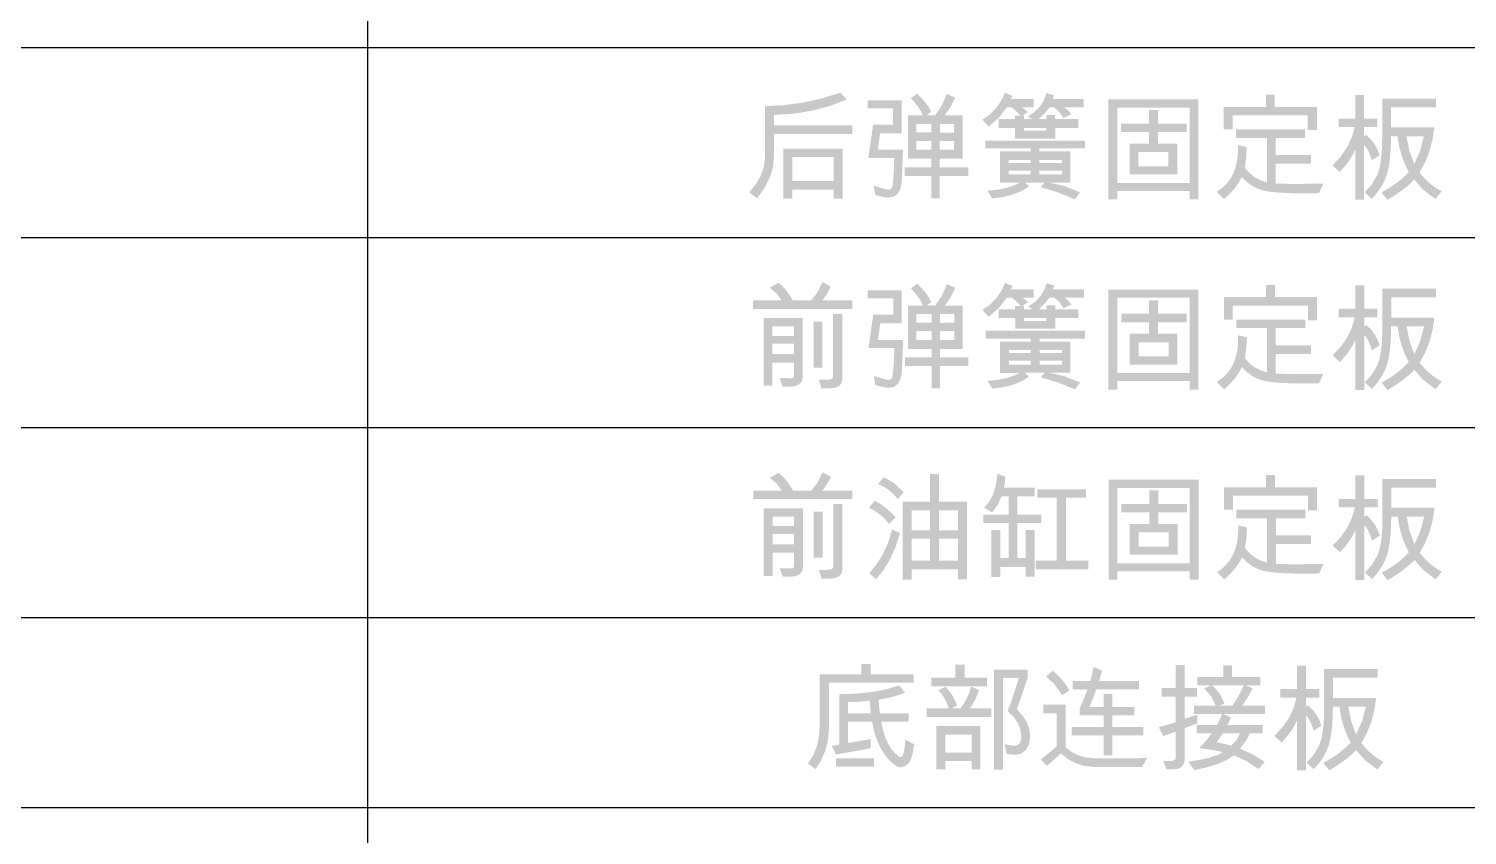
# Model space of a CAD drawing. Extents: x 3 to 591, y 5 to 206.
# Drawn here: x 382.63 to 417.34, y 27.52 to 46.98 of the extents above; entities that cross this region are included whole.
import ezdxf

# ---------------------------------------------------------------- set-up
doc = ezdxf.new("R2010")
doc.units = 0
doc.layers.get('0').update_dxf_attribs({"linetype": 'CONTINUOUS'})

msp = doc.modelspace()

# ---------------------------------------------------------------- hatches: boundary and pattern name
h = msp.add_hatch(color=7)
h.paths.add_polyline_path([(402.504632, 44.44156), (400.611208, 44.44156), (400.611208, 43.873808), (400.585792, 43.629895), (400.509578, 43.384329), (400.382617, 43.137109), (400.204962, 42.888235), (400.015895, 43.033205), (400.183017, 43.241263), (400.30239, 43.452059), (400.374013, 43.665647), (400.397888, 43.882076), (400.397888, 45.115696), (400.849557, 45.13597), (401.303396, 45.196863), (401.75951, 45.298476), (402.218, 45.440913), (402.366829, 45.273895), (401.961978, 45.117221), (401.534493, 45.002766), (401.084271, 44.930582), (400.611208, 44.900722), (400.611208, 44.647163), (402.504632, 44.647163)])
h.paths.add_polyline_path([(402.26761, 42.877211), (402.054289, 42.877211), (402.054289, 43.101004), (401.057692, 43.101004), (401.057692, 42.877211), (400.842718, 42.877211), (400.842718, 44.088782), (402.26761, 44.088782)])
h.paths.add_polyline_path([(402.054289, 43.306056), (402.054289, 43.882076), (401.057692, 43.882076), (401.057692, 43.306056)])
h = msp.add_hatch(color=7)
h.paths.add_polyline_path([(405.304806, 43.43008), (404.615787, 43.43008), (404.615787, 42.890991), (404.413491, 42.890991), (404.413491, 43.43008), (403.769671, 43.43008), (403.769671, 43.636785), (404.413491, 43.636785), (404.413491, 43.845145), (403.845739, 43.845145), (403.845739, 44.889698), (404.201273, 44.889698), (404.17348, 44.96617), (404.116593, 45.060781), (404.030663, 45.173479), (403.915743, 45.304212), (404.068981, 45.417211), (404.182988, 45.303523), (404.276996, 45.191488), (404.351057, 45.081107), (404.405223, 44.97238), (404.29498, 44.897966), (404.500032, 44.889698), (404.661607, 45.125411), (404.785561, 45.406187), (404.986755, 45.317992), (404.868381, 45.084001), (404.734298, 44.889698), (405.164246, 44.889698), (405.164246, 43.845145), (404.615787, 43.845145), (404.615787, 43.636785), (405.304806, 43.636785)])
h.paths.add_polyline_path([(404.960296, 44.477389), (404.960296, 44.684095), (404.615787, 44.684095), (404.621299, 44.471877)])
h.paths.add_polyline_path([(404.413491, 44.477389), (404.413491, 44.684095), (404.049689, 44.684095), (404.049689, 44.477389)])
h.paths.add_polyline_path([(404.960296, 44.060119), (404.960296, 44.272337), (404.615787, 44.272337), (404.615787, 44.060119)])
h.paths.add_polyline_path([(404.413491, 44.060119), (404.413491, 44.272337), (404.049689, 44.272337), (404.049689, 44.060119)])
h.paths.add_polyline_path([(403.727228, 44.060119), (403.716471, 43.744272), (403.706488, 43.499533), (403.69723, 43.3259), (403.688643, 43.223374), (403.657706, 43.10004), (403.598243, 42.997376), (403.504744, 42.927923), (403.372796, 42.904772), (403.239127, 42.922066), (403.055848, 42.973674), (403.018916, 43.193057), (403.161233, 43.149649), (403.270684, 43.118643), (403.347268, 43.10004), (403.390987, 43.093838), (403.447762, 43.122502), (403.460569, 43.148753), (403.472497, 43.198569), (403.483496, 43.27195), (403.493513, 43.368895), (403.508326, 43.60075), (403.516112, 43.862784), (402.892137, 43.862784), (403.005136, 44.666456), (403.487449, 44.666456), (403.487449, 45.061677), (402.872844, 45.061677), (402.872844, 45.256256), (403.691399, 45.256256), (403.691399, 44.460852), (403.177115, 44.460852), (403.118135, 44.060119)])
h = msp.add_hatch(color=7)
h.paths.add_polyline_path([(408.090097, 45.08097), (407.621564, 45.08097), (407.721678, 45.002352), (407.790787, 44.918361), (407.602271, 44.824654), (407.502226, 44.965628), (407.379029, 45.08097), (407.257762, 45.08097), (407.156476, 44.948678), (407.001447, 44.79985), (407.18445, 44.802606), (407.18445, 44.897966), (407.399424, 44.897966), (407.399424, 44.802606), (407.955049, 44.802606), (407.955049, 44.587632), (407.399424, 44.587632), (407.40218, 44.331317), (406.433695, 44.331317), (406.430939, 44.587632), (406.03241, 44.587632), (406.03241, 44.802606), (406.430939, 44.802606), (406.430939, 44.88143), (406.56323, 44.88143), (406.449611, 45.00001), (406.352115, 45.08097), (406.230848, 45.08097), (406.037302, 44.830442), (405.795388, 44.619602), (405.638291, 44.784967), (405.818229, 44.909206), (405.969434, 45.058714), (406.091907, 45.233544), (406.185648, 45.433747), (406.374164, 45.360987), (406.346052, 45.315236), (406.323452, 45.284919), (406.880179, 45.284919), (406.880179, 45.08097), (406.602918, 45.08097), (406.65866, 45.045485), (406.737966, 44.97238), (406.605674, 44.88143), (406.645913, 44.88143), (406.645913, 44.802606), (406.845453, 44.802606), (406.745131, 44.864893), (406.907499, 44.978883), (407.03576, 45.110804), (407.129914, 45.260605), (407.189962, 45.428235), (407.376273, 45.374767), (407.337688, 45.284919), (408.090097, 45.284919)])
h.paths.add_polyline_path([(407.18445, 44.520384), (407.18445, 44.587632), (406.645913, 44.587632), (406.645913, 44.520384)])
h.paths.add_polyline_path([(408.11876, 44.091538), (407.020739, 44.091538), (407.017983, 44.01988), (407.765982, 44.01988), (407.765982, 43.270227), (407.243981, 43.270227), (407.610746, 43.188303), (408.000249, 43.033205), (407.878981, 42.866187), (407.47246, 43.029897), (407.049402, 43.157228), (407.13925, 43.267471), (406.670717, 43.267471), (406.764424, 43.173765), (406.591833, 43.065856), (406.387462, 42.981873), (406.151361, 42.921765), (405.883582, 42.885479), (405.765071, 43.07179), (405.988632, 43.093718), (406.193847, 43.133113), (406.38077, 43.190077), (406.54945, 43.264715), (406.064381, 43.264715), (406.064381, 44.01988), (406.806868, 44.01988), (406.806868, 44.091538), (405.717115, 44.091538), (405.717115, 44.283361), (408.11876, 44.283361)])
h.paths.add_polyline_path([(407.562033, 43.741516), (407.562033, 43.817584), (407.020739, 43.817584), (407.020739, 43.741516)])
h.paths.add_polyline_path([(406.806868, 43.741516), (406.806868, 43.817584), (406.279355, 43.817584), (406.279355, 43.741516)])
h.paths.add_polyline_path([(407.562033, 43.464806), (407.562033, 43.556859), (407.020739, 43.556859), (407.020739, 43.464806)])
h.paths.add_polyline_path([(406.806868, 43.464806), (406.806868, 43.556859), (406.279355, 43.556859), (406.279355, 43.464806)])
h = msp.add_hatch(color=7)
h.paths.add_polyline_path([(410.855544, 42.860674), (410.642224, 42.860674), (410.642224, 43.066278), (408.897627, 43.066278), (408.897627, 42.860674), (408.683756, 42.860674), (408.683756, 45.273895), (410.855544, 45.273895)])
h.paths.add_polyline_path([(410.642224, 43.260857), (410.642224, 45.078213), (408.897627, 45.078213), (408.897627, 43.260857)])
h.paths.add_polyline_path([(410.571668, 44.485657), (409.879893, 44.485657), (409.879893, 44.210049), (410.348426, 44.210049), (410.348426, 43.467562), (409.19363, 43.467562), (409.19363, 44.210049), (409.664919, 44.210049), (409.664919, 44.485657), (408.991334, 44.485657), (408.991334, 44.692363), (409.664919, 44.692363), (409.664919, 45.016477), (409.879893, 45.016477), (409.879893, 44.692363), (410.571668, 44.692363)])
h.paths.add_polyline_path([(410.133452, 43.66159), (410.133452, 44.003344), (409.408604, 44.003344), (409.408604, 43.66159)])
h = msp.add_hatch(color=7)
h.paths.add_polyline_path([(413.715249, 44.53692), (413.494763, 44.53692), (413.494763, 44.889698), (411.68402, 44.889698), (411.68402, 44.553456), (411.469046, 44.553456), (411.469046, 45.096404), (412.484385, 45.096404), (412.484385, 45.38965), (412.699359, 45.38965), (412.699359, 45.096404), (413.715249, 45.096404)])
h.paths.add_polyline_path([(413.870691, 43.241564), (413.76596, 43.015015), (413.620302, 43.011018), (413.450665, 43.009502), (413.117869, 43.013327), (412.838816, 43.024799), (412.613507, 43.043919), (412.441941, 43.070687), (412.299728, 43.114397), (412.162475, 43.184307), (412.030184, 43.280365), (411.902853, 43.402519), (411.833098, 43.268763), (411.737971, 43.135317), (411.617521, 43.002078), (411.471803, 42.868943), (411.296516, 43.046985), (411.422144, 43.132587), (411.530317, 43.23395), (411.62105, 43.351075), (411.694356, 43.483961), (411.750246, 43.632608), (411.788734, 43.797017), (411.809833, 43.977187), (411.813556, 44.173118), (412.02412, 44.124611), (412.010409, 43.871052), (411.977267, 43.625761), (412.085477, 43.501118), (412.210018, 43.401692), (412.350888, 43.327485), (412.508087, 43.278496), (412.508087, 44.347853), (411.765049, 44.347853), (411.765049, 44.553456), (413.432475, 44.553456), (413.432475, 44.347853), (412.721408, 44.347853), (412.721408, 43.930583), (413.571933, 43.930583), (413.571933, 43.723877), (412.721408, 43.723877), (412.721408, 43.247076), (413.060405, 43.236052)])
h = msp.add_hatch(color=7)
h.paths.add_polyline_path([(415.225579, 43.927827), (415.039268, 43.80656), (414.997625, 43.934735), (414.952934, 44.039862), (414.905245, 44.122044), (414.854611, 44.181386), (414.854611, 42.855162), (414.64129, 42.855162), (414.64129, 44.065631), (414.580829, 43.93706), (414.498663, 43.804355), (414.394794, 43.667516), (414.26922, 43.526542), (414.090075, 43.682536), (414.286756, 43.892239), (414.441888, 44.116205), (414.555473, 44.354433), (414.62751, 44.606924), (414.240006, 44.606924), (414.240006, 44.81363), (414.64129, 44.81363), (414.64129, 45.381382), (414.854611, 45.381382), (414.854611, 44.81363), (415.174316, 44.81363), (415.174316, 44.606924), (414.854611, 44.606924), (414.854611, 44.38258), (414.911386, 44.421165), (415.026521, 44.302843), (415.117265, 44.181111), (415.183617, 44.056071)])
h.paths.add_polyline_path([(416.728743, 43.058009), (416.577158, 42.871699), (416.28653, 43.089773), (416.066182, 43.338027), (415.946086, 43.221746), (415.798291, 43.1019), (415.622798, 42.978436), (415.419606, 42.851304), (415.273534, 43.030449), (415.469612, 43.14381), (415.644502, 43.263888), (415.798308, 43.390582), (415.931134, 43.523786), (415.833061, 43.724489), (415.755503, 43.935475), (415.698513, 44.156693), (415.662141, 44.388092), (415.505045, 44.388092), (415.49967, 44.122372), (415.483547, 43.886624), (415.456676, 43.680848), (415.419055, 43.505045), (415.363245, 43.345167), (415.281803, 43.187201), (415.174729, 43.031198), (415.042024, 42.877211), (414.867289, 43.038717), (415.037476, 43.219722), (415.173764, 43.454884), (415.225854, 43.607838), (415.263061, 43.805388), (415.285385, 44.047484), (415.292827, 44.334073), (415.292827, 45.295943), (416.588183, 45.295943), (416.588183, 45.088135), (415.507801, 45.088135), (415.507801, 44.598656), (416.551251, 44.598656), (416.504028, 44.294919), (416.428537, 44.012163), (416.324831, 43.750491), (416.192961, 43.510006), (416.319775, 43.36334), (416.451344, 43.239153), (416.587666, 43.137393)])
h.paths.add_polyline_path([(416.297692, 44.388092), (415.877115, 44.388092), (415.951185, 44.023463), (416.066182, 43.718365), (416.211289, 44.044134)])
h = msp.add_hatch(color=7)
h.paths.add_polyline_path([(402.501942, 40.221941), (400.109668, 40.221941), (400.109668, 40.424788), (400.797585, 40.424788), (400.668945, 40.602073), (400.509299, 40.731815), (400.718761, 40.85198), (400.800505, 40.788409), (400.886124, 40.696055), (400.975567, 40.574865), (401.068783, 40.424788), (401.512511, 40.424788), (401.662648, 40.618747), (401.782606, 40.868516), (401.986556, 40.758273), (401.888647, 40.576028), (401.777094, 40.424788), (402.501942, 40.424788)])
h.paths.add_polyline_path([(402.262164, 38.525851), (402.243982, 38.429725), (402.189472, 38.360418), (402.098685, 38.317879), (401.971673, 38.302058), (401.760558, 38.299302), (401.69331, 38.509315), (401.80587, 38.510254), (401.893056, 38.513104), (401.954922, 38.517919), (401.991517, 38.524749), (402.027002, 38.549622), (402.038922, 38.5931), (402.038922, 40.100673), (402.262164, 40.100673)])
h.paths.add_polyline_path([(401.308561, 38.576563), (401.287202, 38.475139), (401.223674, 38.401828), (401.127901, 38.357937), (401.009803, 38.345053), (400.820736, 38.347809), (400.750731, 38.553412), (401.037363, 38.545144), (401.079531, 38.562989), (401.093587, 38.598612), (401.093587, 38.926585), (400.575445, 38.926585), (400.575445, 38.367101), (400.360471, 38.367101), (400.360471, 39.998699), (401.308561, 39.998699)])
h.paths.add_polyline_path([(401.093587, 39.567648), (401.093587, 39.796402), (400.575445, 39.796402), (400.575445, 39.567648)])
h.paths.add_polyline_path([(401.093587, 39.129432), (401.093587, 39.377479), (400.575445, 39.377479), (400.575445, 39.129432)])
h.paths.add_polyline_path([(401.782606, 38.805317), (401.567633, 38.805317), (401.567633, 39.914914), (401.782606, 39.914914)])
h = msp.add_hatch(color=7)
h.paths.add_polyline_path([(405.307628, 38.841146), (404.618609, 38.841146), (404.618609, 38.302058), (404.416313, 38.302058), (404.416313, 38.841146), (403.772494, 38.841146), (403.772494, 39.047852), (404.416313, 39.047852), (404.416313, 39.256212), (403.848561, 39.256212), (403.848561, 40.300764), (404.204095, 40.300764), (404.176302, 40.377237), (404.119415, 40.471848), (404.033485, 40.584546), (403.918566, 40.715278), (404.071804, 40.828277), (404.18581, 40.714589), (404.279818, 40.602555), (404.353879, 40.492174), (404.408045, 40.383447), (404.297802, 40.309033), (404.502854, 40.300764), (404.664429, 40.536478), (404.788383, 40.817253), (404.989577, 40.729059), (404.871204, 40.495068), (404.73712, 40.300764), (405.167068, 40.300764), (405.167068, 39.256212), (404.618609, 39.256212), (404.618609, 39.047852), (405.307628, 39.047852)])
h.paths.add_polyline_path([(404.963119, 39.888455), (404.963119, 40.095161), (404.618609, 40.095161), (404.624121, 39.882943)])
h.paths.add_polyline_path([(404.416313, 39.888455), (404.416313, 40.095161), (404.052511, 40.095161), (404.052511, 39.888455)])
h.paths.add_polyline_path([(404.963119, 39.471185), (404.963119, 39.683403), (404.618609, 39.683403), (404.618609, 39.471185)])
h.paths.add_polyline_path([(404.416313, 39.471185), (404.416313, 39.683403), (404.052511, 39.683403), (404.052511, 39.471185)])
h.paths.add_polyline_path([(403.73005, 39.471185), (403.719293, 39.155339), (403.709311, 38.9106), (403.700052, 38.736967), (403.691465, 38.634441), (403.660528, 38.511106), (403.601066, 38.408442), (403.507566, 38.338989), (403.375619, 38.315838), (403.241949, 38.333133), (403.05867, 38.38474), (403.021738, 38.604124), (403.164055, 38.560716), (403.273506, 38.52971), (403.35009, 38.511106), (403.393809, 38.504905), (403.450584, 38.533568), (403.463391, 38.55982), (403.47532, 38.609636), (403.486318, 38.683017), (403.496335, 38.779962), (403.511149, 39.011816), (403.518935, 39.27385), (402.894959, 39.27385), (403.007958, 40.077522), (403.490271, 40.077522), (403.490271, 40.472744), (402.875666, 40.472744), (402.875666, 40.667323), (403.694221, 40.667323), (403.694221, 39.871919), (403.179937, 39.871919), (403.120957, 39.471185)])
h = msp.add_hatch(color=7)
h.paths.add_polyline_path([(408.092919, 40.492036), (407.624386, 40.492036), (407.7245, 40.413419), (407.793609, 40.329428), (407.605093, 40.235721), (407.505048, 40.376694), (407.381851, 40.492036), (407.260584, 40.492036), (407.159298, 40.359745), (407.004269, 40.210916), (407.187272, 40.213672), (407.187272, 40.309033), (407.402246, 40.309033), (407.402246, 40.213672), (407.957871, 40.213672), (407.957871, 39.998699), (407.402246, 39.998699), (407.405002, 39.742383), (406.436517, 39.742383), (406.433761, 39.998699), (406.035232, 39.998699), (406.035232, 40.213672), (406.433761, 40.213672), (406.433761, 40.292496), (406.566053, 40.292496), (406.452433, 40.411076), (406.354937, 40.492036), (406.23367, 40.492036), (406.040124, 40.241509), (405.79821, 40.030669), (405.641113, 40.196034), (405.821051, 40.320272), (405.972256, 40.469781), (406.094729, 40.644611), (406.18847, 40.844814), (406.376986, 40.772054), (406.348874, 40.726303), (406.326274, 40.695986), (406.883001, 40.695986), (406.883001, 40.492036), (406.60574, 40.492036), (406.661482, 40.456552), (406.740788, 40.383447), (406.608496, 40.292496), (406.648735, 40.292496), (406.648735, 40.213672), (406.848275, 40.213672), (406.747954, 40.27596), (406.910321, 40.389949), (407.038582, 40.521871), (407.132736, 40.671672), (407.192784, 40.839302), (407.379095, 40.785834), (407.34051, 40.695986), (408.092919, 40.695986)])
h.paths.add_polyline_path([(407.187272, 39.93145), (407.187272, 39.998699), (406.648735, 39.998699), (406.648735, 39.93145)])
h.paths.add_polyline_path([(408.121582, 39.502605), (407.023561, 39.502605), (407.020805, 39.430947), (407.768804, 39.430947), (407.768804, 38.681294), (407.246804, 38.681294), (407.613568, 38.59937), (408.003071, 38.444271), (407.881804, 38.277253), (407.475282, 38.440964), (407.052225, 38.568295), (407.142073, 38.678538), (406.67354, 38.678538), (406.767246, 38.584831), (406.594656, 38.476922), (406.390284, 38.39294), (406.154183, 38.332831), (405.886404, 38.296546), (405.767893, 38.482856), (405.991454, 38.504785), (406.19667, 38.544179), (406.383592, 38.601144), (406.552272, 38.675782), (406.067203, 38.675782), (406.067203, 39.430947), (406.80969, 39.430947), (406.80969, 39.502605), (405.719937, 39.502605), (405.719937, 39.694428), (408.121582, 39.694428)])
h.paths.add_polyline_path([(407.564855, 39.152583), (407.564855, 39.228651), (407.023561, 39.228651), (407.023561, 39.152583)])
h.paths.add_polyline_path([(406.80969, 39.152583), (406.80969, 39.228651), (406.282177, 39.228651), (406.282177, 39.152583)])
h.paths.add_polyline_path([(407.564855, 38.875873), (407.564855, 38.967926), (407.023561, 38.967926), (407.023561, 38.875873)])
h.paths.add_polyline_path([(406.80969, 38.875873), (406.80969, 38.967926), (406.282177, 38.967926), (406.282177, 38.875873)])
h = msp.add_hatch(color=7)
h.paths.add_polyline_path([(410.858366, 38.271741), (410.645046, 38.271741), (410.645046, 38.477344), (408.900449, 38.477344), (408.900449, 38.271741), (408.686578, 38.271741), (408.686578, 40.684962), (410.858366, 40.684962)])
h.paths.add_polyline_path([(410.645046, 38.671923), (410.645046, 40.48928), (408.900449, 40.48928), (408.900449, 38.671923)])
h.paths.add_polyline_path([(410.57449, 39.896724), (409.882715, 39.896724), (409.882715, 39.621116), (410.351248, 39.621116), (410.351248, 38.878629), (409.196452, 38.878629), (409.196452, 39.621116), (409.667741, 39.621116), (409.667741, 39.896724), (408.994156, 39.896724), (408.994156, 40.103429), (409.667741, 40.103429), (409.667741, 40.427544), (409.882715, 40.427544), (409.882715, 40.103429), (410.57449, 40.103429)])
h.paths.add_polyline_path([(410.136274, 39.072657), (410.136274, 39.41441), (409.411426, 39.41441), (409.411426, 39.072657)])
h = msp.add_hatch(color=7)
h.paths.add_polyline_path([(413.718071, 39.947987), (413.497585, 39.947987), (413.497585, 40.300764), (411.686843, 40.300764), (411.686843, 39.964523), (411.471869, 39.964523), (411.471869, 40.50747), (412.487207, 40.50747), (412.487207, 40.800717), (412.702181, 40.800717), (412.702181, 40.50747), (413.718071, 40.50747)])
h.paths.add_polyline_path([(413.873514, 38.652631), (413.768783, 38.426081), (413.623124, 38.422085), (413.453488, 38.420569), (413.120691, 38.424393), (412.841639, 38.435865), (412.616329, 38.454986), (412.444764, 38.481754), (412.30255, 38.525464), (412.165297, 38.595373), (412.033006, 38.691431), (411.905675, 38.813586), (411.835921, 38.67983), (411.740793, 38.546384), (411.620344, 38.413145), (411.474625, 38.280009), (411.299338, 38.458052), (411.424966, 38.543654), (411.53314, 38.645017), (411.623873, 38.762142), (411.697178, 38.895028), (411.753068, 39.043675), (411.791556, 39.208084), (411.812655, 39.388253), (411.816378, 39.584185), (412.026942, 39.535678), (412.013231, 39.282119), (411.980089, 39.036828), (412.0883, 38.912184), (412.21284, 38.812759), (412.35371, 38.738551), (412.510909, 38.689562), (412.510909, 39.75892), (411.767871, 39.75892), (411.767871, 39.964523), (413.435297, 39.964523), (413.435297, 39.75892), (412.72423, 39.75892), (412.72423, 39.34165), (413.574755, 39.34165), (413.574755, 39.134944), (412.72423, 39.134944), (412.72423, 38.658143), (413.063227, 38.647119)])
h = msp.add_hatch(color=7)
h.paths.add_polyline_path([(415.228401, 39.338894), (415.04209, 39.217626), (415.000447, 39.345801), (414.955756, 39.450928), (414.908067, 39.533111), (414.857433, 39.592453), (414.857433, 38.266229), (414.644113, 38.266229), (414.644113, 39.476698), (414.583651, 39.348127), (414.501486, 39.215422), (414.397616, 39.078582), (414.272042, 38.937609), (414.092897, 39.093603), (414.289578, 39.303306), (414.44471, 39.527272), (414.558295, 39.7655), (414.630332, 40.017991), (414.242828, 40.017991), (414.242828, 40.224697), (414.644113, 40.224697), (414.644113, 40.792449), (414.857433, 40.792449), (414.857433, 40.224697), (415.177138, 40.224697), (415.177138, 40.017991), (414.857433, 40.017991), (414.857433, 39.793646), (414.914208, 39.832231), (415.029343, 39.71391), (415.120087, 39.592177), (415.18644, 39.467137)])
h.paths.add_polyline_path([(416.731565, 38.469076), (416.579981, 38.282765), (416.289352, 38.50084), (416.069004, 38.749093), (415.948908, 38.632813), (415.801113, 38.512967), (415.62562, 38.389503), (415.422429, 38.26237), (415.276356, 38.441515), (415.472434, 38.554876), (415.647324, 38.674955), (415.801131, 38.801648), (415.933956, 38.934853), (415.835883, 39.135556), (415.758325, 39.346542), (415.701335, 39.56776), (415.664963, 39.799159), (415.507867, 39.799159), (415.502493, 39.533438), (415.48637, 39.29769), (415.459498, 39.091915), (415.421877, 38.916112), (415.366067, 38.756233), (415.284625, 38.598267), (415.177551, 38.442265), (415.044846, 38.288277), (414.870111, 38.449784), (415.040299, 38.630789), (415.176587, 38.865951), (415.228676, 39.018905), (415.265883, 39.216455), (415.288208, 39.458551), (415.295649, 39.745139), (415.295649, 40.70701), (416.591005, 40.70701), (416.591005, 40.499202), (415.510623, 40.499202), (415.510623, 40.009723), (416.554074, 40.009723), (416.50685, 39.705986), (416.431359, 39.42323), (416.327653, 39.161558), (416.195784, 38.921073), (416.322598, 38.774406), (416.454166, 38.650219), (416.590488, 38.54846)])
h.paths.add_polyline_path([(416.300514, 39.799159), (415.879937, 39.799159), (415.954007, 39.43453), (416.069004, 39.129432), (416.214111, 39.4552)])
h = msp.add_hatch(color=7)
h.paths.add_polyline_path([(402.504765, 35.633007), (400.11249, 35.633007), (400.11249, 35.835855), (400.800407, 35.835855), (400.671767, 36.013139), (400.512121, 36.142881), (400.721583, 36.263046), (400.803327, 36.199476), (400.888946, 36.107121), (400.978389, 35.985932), (401.071605, 35.835855), (401.515333, 35.835855), (401.66547, 36.029813), (401.785429, 36.279583), (401.989378, 36.16934), (401.891469, 35.987094), (401.779917, 35.835855), (402.504765, 35.835855)])
h.paths.add_polyline_path([(402.264986, 33.936918), (402.246805, 33.840791), (402.192294, 33.771484), (402.101508, 33.728946), (401.974496, 33.713125), (401.76338, 33.710368), (401.696132, 33.920381), (401.808692, 33.92132), (401.895878, 33.924171), (401.957744, 33.928986), (401.994339, 33.935816), (402.029824, 33.960689), (402.041744, 34.004166), (402.041744, 35.51174), (402.264986, 35.51174)])
h.paths.add_polyline_path([(401.311384, 33.98763), (401.290024, 33.886206), (401.226496, 33.812895), (401.130723, 33.769004), (401.012625, 33.756119), (400.823558, 33.758875), (400.753554, 33.964479), (401.040186, 33.95621), (401.082354, 33.974056), (401.09641, 34.009678), (401.09641, 34.337651), (400.578267, 34.337651), (400.578267, 33.778168), (400.363293, 33.778168), (400.363293, 35.409765), (401.311384, 35.409765)])
h.paths.add_polyline_path([(401.09641, 34.978715), (401.09641, 35.207469), (400.578267, 35.207469), (400.578267, 34.978715)])
h.paths.add_polyline_path([(401.09641, 34.540499), (401.09641, 34.788546), (400.578267, 34.788546), (400.578267, 34.540499)])
h.paths.add_polyline_path([(401.785429, 34.216384), (401.570455, 34.216384), (401.570455, 35.32598), (401.785429, 35.32598)])
h = msp.add_hatch(color=7)
h.paths.add_polyline_path([(405.268007, 33.696588), (405.054135, 33.696588), (405.054135, 33.939674), (403.934066, 33.939674), (403.934066, 33.685564), (403.719092, 33.685564), (403.719092, 35.565759), (404.378897, 35.565759), (404.378897, 36.239344), (404.593871, 36.239344), (404.593871, 35.565759), (405.268007, 35.565759)])
h.paths.add_polyline_path([(405.054135, 34.879496), (405.054135, 35.359053), (404.593871, 35.359053), (404.593871, 34.879496)])
h.paths.add_polyline_path([(404.378897, 34.879496), (404.378897, 35.359053), (403.934066, 35.359053), (403.934066, 34.879496)])
h.paths.add_polyline_path([(405.054135, 34.14638), (405.054135, 34.67279), (404.593871, 34.67279), (404.593871, 34.14638)])
h.paths.add_polyline_path([(404.378897, 34.14638), (404.378897, 34.67279), (403.934066, 34.67279), (403.934066, 34.14638)])
h.paths.add_polyline_path([(403.743897, 35.79727), (403.603337, 35.627495), (403.492749, 35.754413), (403.37596, 35.857352), (403.25297, 35.936314), (403.123779, 35.991297), (403.264339, 36.158316), (403.511559, 36.01686)])
h.paths.add_polyline_path([(403.549318, 35.192035), (403.391119, 35.032183), (403.281134, 35.15941), (403.162778, 35.266587), (403.035947, 35.353713), (402.900537, 35.420789), (403.044956, 35.587808), (403.167015, 35.52155), (403.291762, 35.433536), (403.419196, 35.323715)])
h.paths.add_polyline_path([(403.654049, 34.811697), (403.549783, 34.479219), (403.418955, 34.182967), (403.261669, 33.922991), (403.078029, 33.699344), (402.911562, 33.839904), (403.096253, 34.065937), (403.250146, 34.318221), (403.373239, 34.596757), (403.465533, 34.901545)])
h = msp.add_hatch(color=7)
h.paths.add_polyline_path([(407.066071, 35.051475), (406.490051, 35.051475), (406.490051, 34.20536), (406.691245, 34.20536), (406.691245, 34.882252), (406.905116, 34.882252), (406.905116, 33.761631), (406.691245, 33.761631), (406.691245, 33.993142), (406.072781, 33.993142), (406.072781, 33.753363), (405.857807, 33.753363), (405.860563, 34.882252), (406.075537, 34.882252), (406.075537, 34.20536), (406.275077, 34.20536), (406.275077, 35.051475), (405.665984, 35.051475), (405.665984, 35.257079), (406.275077, 35.257079), (406.275077, 35.698051), (406.1042, 35.698051), (406.009529, 35.486384), (405.880958, 35.30779), (405.682521, 35.423546), (405.809025, 35.571555), (405.904936, 35.756824), (405.970255, 35.979403), (406.004982, 36.239344), (406.196805, 36.172096), (406.181922, 36.008247), (406.163732, 35.903103), (406.905116, 35.903103), (406.905116, 35.698051), (406.490051, 35.698051), (406.490051, 35.257079), (407.066071, 35.257079)])
h.paths.add_polyline_path([(408.197716, 33.936918), (406.931023, 33.936918), (406.931023, 34.14197), (407.435385, 34.14197), (407.435385, 35.663324), (406.966852, 35.663324), (406.966852, 35.87003), (408.140941, 35.87003), (408.140941, 35.663324), (407.658628, 35.663324), (407.658628, 34.14197), (408.197716, 34.14197)])
h = msp.add_hatch(color=7)
h.paths.add_polyline_path([(413.720893, 35.359053), (413.500407, 35.359053), (413.500407, 35.711831), (411.689665, 35.711831), (411.689665, 35.37559), (411.474691, 35.37559), (411.474691, 35.918537), (412.490029, 35.918537), (412.490029, 36.211783), (412.705003, 36.211783), (412.705003, 35.918537), (413.720893, 35.918537)])
h.paths.add_polyline_path([(413.876336, 34.063697), (413.771605, 33.837148), (413.625946, 33.833152), (413.45631, 33.831636), (413.123514, 33.83546), (412.844461, 33.846932), (412.619152, 33.866052), (412.447586, 33.892821), (412.305372, 33.93653), (412.16812, 34.00644), (412.035828, 34.102498), (411.908497, 34.224652), (411.838743, 34.090896), (411.743615, 33.957451), (411.623166, 33.824212), (411.477447, 33.691076), (411.30216, 33.869118), (411.427788, 33.95472), (411.535962, 34.056084), (411.626695, 34.173208), (411.7, 34.306094), (411.75589, 34.454742), (411.794379, 34.61915), (411.815478, 34.79932), (411.8192, 34.995251), (412.029765, 34.946744), (412.016053, 34.693185), (411.982911, 34.447895), (412.091122, 34.323251), (412.215662, 34.223826), (412.356532, 34.149618), (412.513732, 34.100629), (412.513732, 35.169987), (411.770693, 35.169987), (411.770693, 35.37559), (413.43812, 35.37559), (413.43812, 35.169987), (412.727052, 35.169987), (412.727052, 34.752717), (413.577577, 34.752717), (413.577577, 34.546011), (412.727052, 34.546011), (412.727052, 34.06921), (413.066049, 34.058185)])
h = msp.add_hatch(color=7)
h.paths.add_polyline_path([(415.231223, 34.74996), (415.044912, 34.628693), (415.00327, 34.756868), (414.958578, 34.861995), (414.910889, 34.944178), (414.860255, 35.00352), (414.860255, 33.677296), (414.646935, 33.677296), (414.646935, 34.887764), (414.586473, 34.759193), (414.504308, 34.626488), (414.400438, 34.489649), (414.274864, 34.348676), (414.09572, 34.50467), (414.2924, 34.714373), (414.447533, 34.938338), (414.561117, 35.176567), (414.633154, 35.429058), (414.24565, 35.429058), (414.24565, 35.635763), (414.646935, 35.635763), (414.646935, 36.203515), (414.860255, 36.203515), (414.860255, 35.635763), (415.17996, 35.635763), (415.17996, 35.429058), (414.860255, 35.429058), (414.860255, 35.204713), (414.91703, 35.243298), (415.032165, 35.124976), (415.122909, 35.003244), (415.189262, 34.878204)])
h.paths.add_polyline_path([(416.734387, 33.880143), (416.582803, 33.693832), (416.292175, 33.911907), (416.071826, 34.16016), (415.95173, 34.04388), (415.803936, 33.924033), (415.628442, 33.80057), (415.425251, 33.673437), (415.279179, 33.852582), (415.475256, 33.965943), (415.650147, 34.086022), (415.803953, 34.212715), (415.936779, 34.34592), (415.838705, 34.546622), (415.761148, 34.757609), (415.704157, 34.978827), (415.667785, 35.210225), (415.510689, 35.210225), (415.505315, 34.944505), (415.489192, 34.708757), (415.46232, 34.502982), (415.4247, 34.327178), (415.368889, 34.1673), (415.287447, 34.009334), (415.180373, 33.853331), (415.047668, 33.699344), (414.872933, 33.86085), (415.043121, 34.041856), (415.179409, 34.277018), (415.231499, 34.429971), (415.268706, 34.627522), (415.29103, 34.869617), (415.298471, 35.156206), (415.298471, 36.118077), (416.593827, 36.118077), (416.593827, 35.910269), (415.513445, 35.910269), (415.513445, 35.420789), (416.556896, 35.420789), (416.509672, 35.117053), (416.434181, 34.834296), (416.330475, 34.572624), (416.198606, 34.332139), (416.32542, 34.185473), (416.456988, 34.061286), (416.59331, 33.959526)])
h.paths.add_polyline_path([(416.303337, 35.210225), (415.882759, 35.210225), (415.956829, 34.845596), (416.071826, 34.540499), (416.216934, 34.866267)])
h = msp.add_hatch(color=7)
h.paths.add_polyline_path([(410.861188, 33.682808), (410.647868, 33.682808), (410.647868, 33.888411), (408.903272, 33.888411), (408.903272, 33.682808), (408.6894, 33.682808), (408.6894, 36.096028), (410.861188, 36.096028)])
h.paths.add_polyline_path([(410.647868, 34.08299), (410.647868, 35.900347), (408.903272, 35.900347), (408.903272, 34.08299)])
h.paths.add_polyline_path([(410.577312, 35.30779), (409.885537, 35.30779), (409.885537, 35.032183), (410.35407, 35.032183), (410.35407, 34.289696), (409.199274, 34.289696), (409.199274, 35.032183), (409.670563, 35.032183), (409.670563, 35.30779), (408.996978, 35.30779), (408.996978, 35.514496), (409.670563, 35.514496), (409.670563, 35.838611), (409.885537, 35.838611), (409.885537, 35.514496), (410.577312, 35.514496)])
h.paths.add_polyline_path([(410.139096, 34.483724), (410.139096, 34.825477), (409.414248, 34.825477), (409.414248, 34.483724)])
h = msp.add_hatch(color=7)
h.paths.add_polyline_path([(403.980985, 31.198414), (401.938733, 31.198414), (401.938733, 30.067321), (401.916822, 29.817482), (401.851089, 29.556895), (401.748563, 29.31312), (401.616272, 29.113167), (401.432717, 29.253727), (401.55507, 29.438608), (401.642592, 29.64757), (401.695182, 29.88051), (401.712734, 30.137325), (401.712734, 31.40512), (402.719805, 31.40512), (402.719805, 31.653167), (402.943047, 31.653167), (402.943047, 31.40512), (403.980985, 31.40512)])
h.paths.add_polyline_path([(403.998624, 29.714543), (403.970926, 29.550711), (403.939093, 29.419643), (403.903126, 29.321233), (403.863025, 29.25538), (403.773728, 29.180966), (403.676163, 29.156162), (403.59504, 29.174438), (403.504666, 29.229198), (403.405095, 29.320338), (403.296376, 29.447755), (403.191697, 29.607426), (403.104277, 29.795365), (403.034221, 30.011519), (402.981632, 30.255836), (402.401754, 30.255836), (402.401754, 29.743206), (402.948559, 29.838566), (402.948559, 29.616426), (402.107956, 29.466496), (402.005981, 29.675958), (402.18678, 29.706275), (402.18678, 30.922807), (402.595428, 30.93595), (402.973019, 30.975448), (403.319501, 31.041404), (403.634822, 31.133922), (403.780894, 30.958636), (403.653994, 30.91161), (403.504873, 30.867272), (403.333635, 30.825621), (403.140382, 30.786656), (403.147729, 30.669041), (403.15492, 30.575817), (403.162009, 30.506984), (403.169045, 30.462542), (403.86523, 30.462542), (403.86523, 30.255836), (403.196606, 30.255836), (403.251788, 30.033834), (403.313119, 29.849039), (403.380548, 29.701451), (403.454024, 29.591071), (403.525122, 29.510447), (403.585419, 29.452922), (403.634865, 29.418445), (403.673407, 29.406965), (403.715506, 29.432252), (403.745616, 29.508388), (403.767114, 29.638062), (403.78365, 29.824786)])
h.paths.add_polyline_path([(402.951315, 30.462542), (402.937742, 30.581536), (402.925408, 30.764608), (402.626787, 30.736909), (402.401754, 30.729881), (402.401754, 30.462542)])
h.paths.add_polyline_path([(403.024627, 29.169942), (402.113468, 29.169942), (402.113468, 29.375545), (403.024627, 29.375545)])
h = msp.add_hatch(color=7)
h.paths.add_polyline_path([(405.757001, 31.11463), (404.408177, 31.11463), (404.408177, 31.321335), (404.989709, 31.321335), (404.989709, 31.633874), (405.211298, 31.633874), (405.211298, 31.321335), (405.757001, 31.321335)])
h.paths.add_polyline_path([(406.473581, 30.559005), (406.614657, 30.404587), (406.715427, 30.244743), (406.775888, 30.079421), (406.796042, 29.908571), (406.769239, 29.718815), (406.689106, 29.571227), (406.566392, 29.480138), (406.411845, 29.460984), (406.231046, 29.47752), (406.174822, 29.714543), (406.265342, 29.698713), (406.335088, 29.687533), (406.383957, 29.680901), (406.411845, 29.678714), (406.487086, 29.691848), (406.540829, 29.731286), (406.573075, 29.797079), (406.583824, 29.889278), (406.562757, 30.064883), (406.499626, 30.227931), (406.394533, 30.378473), (406.247583, 30.516561), (406.299776, 30.641919), (406.362924, 30.816215), (406.437028, 31.039397), (406.522088, 31.311413), (406.137339, 31.311413), (406.137339, 29.102143), (405.922366, 29.102143), (405.922366, 31.518119), (406.738164, 31.518119), (406.738164, 31.329604), (406.651864, 31.070911), (406.579001, 30.856247), (406.519573, 30.685612)])
h.paths.add_polyline_path([(405.857873, 30.371591), (404.30069, 30.371591), (404.30069, 30.578297), (404.833715, 30.578297), (404.780196, 30.720089), (404.718925, 30.841158), (404.650006, 30.941453), (404.573542, 31.020923), (404.760955, 31.098093), (404.917982, 30.898071), (405.036563, 30.648853), (404.893247, 30.578297), (405.113733, 30.578297), (405.208387, 30.720416), (405.282267, 30.855765), (405.33527, 30.984396), (405.367292, 31.106361), (405.564076, 31.020923), (405.479602, 30.808085), (405.347999, 30.578297), (405.857873, 30.578297)])
h.paths.add_polyline_path([(405.596046, 29.113167), (405.381072, 29.113167), (405.381072, 29.307746), (404.748277, 29.307746), (404.748277, 29.113167), (404.534957, 29.113167), (404.534957, 30.152759), (405.596046, 30.152759)])
h.paths.add_polyline_path([(405.381072, 29.514452), (405.381072, 29.946053), (404.748277, 29.946053), (404.748277, 29.514452)])
h = msp.add_hatch(color=7)
h.paths.add_polyline_path([(410.833694, 30.214495), (410.526667, 30.107008), (410.526667, 29.356253), (410.513506, 29.264062), (410.474301, 29.192542), (410.416355, 29.144104), (410.348073, 29.120884), (410.245409, 29.113167), (410.085695, 29.110411), (410.009627, 29.313258), (410.158455, 29.307746), (410.225419, 29.313034), (410.273314, 29.328968), (410.30209, 29.35565), (410.311693, 29.393184), (410.311693, 30.018814), (410.009627, 29.91298), (409.899384, 30.123545), (410.311693, 30.244812), (410.311693, 30.866583), (409.972695, 30.866583), (409.972695, 31.068879), (410.311693, 31.068879), (410.311693, 31.628362), (410.526667, 31.628362), (410.526667, 31.068879), (410.822669, 31.068879), (410.822669, 30.866583), (410.526667, 30.866583), (410.526667, 30.33025), (410.833694, 30.428367)])
h.paths.add_polyline_path([(412.459779, 29.288453), (412.309848, 29.115923), (412.028453, 29.302923), (411.717292, 29.444447), (411.538905, 29.334359), (411.31959, 29.238844), (411.059347, 29.157798), (410.758177, 29.091118), (410.615964, 29.291209), (410.911742, 29.342266), (411.149127, 29.39787), (411.328013, 29.458021), (411.448299, 29.52272), (411.336161, 29.549075), (411.203973, 29.574396), (411.051734, 29.598684), (410.879445, 29.621939), (411.048943, 29.805976), (411.175447, 29.974716), (410.814401, 29.974716), (410.814401, 30.177564), (411.302227, 30.177564), (411.360518, 30.285188), (411.42625, 30.443249), (410.752665, 30.443249), (410.752665, 30.646097), (411.273563, 30.646097), (411.170073, 30.8661), (410.997956, 31.063367), (411.161667, 31.136678), (410.828181, 31.136678), (410.828181, 31.340628), (411.455464, 31.340628), (411.455464, 31.62285), (411.668785, 31.62285), (411.668785, 31.340628), (412.352292, 31.340628), (412.352292, 31.136678), (412.005026, 31.136678), (412.166532, 31.06061), (412.046161, 30.839091), (411.91132, 30.646097), (412.459779, 30.646097), (412.459779, 30.443249), (411.472001, 30.443249), (411.641224, 30.357811), (411.59506, 30.253218), (411.55303, 30.177564), (412.403555, 30.177564), (412.403555, 29.974716), (412.094874, 29.974716), (412.065212, 29.904833), (412.016739, 29.82079), (411.949457, 29.722484), (411.863364, 29.609812), (412.161158, 29.472904)])
h.paths.add_polyline_path([(411.951558, 31.136678), (411.191984, 31.136678), (411.378914, 30.92446), (411.488537, 30.694052), (411.361758, 30.648853), (411.677053, 30.646097), (411.82092, 30.86927)])
h.paths.add_polyline_path([(411.860608, 29.974716), (411.445543, 29.974716), (411.355419, 29.846421), (411.296714, 29.765255), (411.652248, 29.68147), (411.775858, 29.811763)])
h = msp.add_hatch(color=7)
h.paths.add_polyline_path([(413.822934, 30.161027), (413.636623, 30.03976), (413.594981, 30.167935), (413.550289, 30.273062), (413.502601, 30.355244), (413.451966, 30.414586), (413.451966, 29.088362), (413.238646, 29.088362), (413.238646, 30.298831), (413.178184, 30.17026), (413.096019, 30.037555), (412.992149, 29.900716), (412.866576, 29.759742), (412.687431, 29.915736), (412.884111, 30.125439), (413.039244, 30.349405), (413.152829, 30.587633), (413.224866, 30.840124), (412.837361, 30.840124), (412.837361, 31.04683), (413.238646, 31.04683), (413.238646, 31.614582), (413.451966, 31.614582), (413.451966, 31.04683), (413.771671, 31.04683), (413.771671, 30.840124), (413.451966, 30.840124), (413.451966, 30.61578), (413.508741, 30.654365), (413.623876, 30.536043), (413.71462, 30.414311), (413.780973, 30.289271)])
h.paths.add_polyline_path([(415.326098, 29.291209), (415.174514, 29.104899), (414.883886, 29.322973), (414.663537, 29.571227), (414.543441, 29.454946), (414.395647, 29.3351), (414.220154, 29.211636), (414.016962, 29.084504), (413.87089, 29.263649), (414.066967, 29.37701), (414.241858, 29.497088), (414.395664, 29.623782), (414.52849, 29.756986), (414.430416, 29.957689), (414.352859, 30.168675), (414.295868, 30.389893), (414.259497, 30.621292), (414.1024, 30.621292), (414.097026, 30.355572), (414.080903, 30.119824), (414.054031, 29.914048), (414.016411, 29.738245), (413.9606, 29.578367), (413.879158, 29.420401), (413.772084, 29.264398), (413.639379, 29.110411), (413.464644, 29.271917), (413.634832, 29.452922), (413.77112, 29.688084), (413.82321, 29.841038), (413.860417, 30.038588), (413.882741, 30.280684), (413.890182, 30.567273), (413.890182, 31.529143), (415.185538, 31.529143), (415.185538, 31.321335), (414.105156, 31.321335), (414.105156, 30.831856), (415.148607, 30.831856), (415.101383, 30.528119), (415.025893, 30.245363), (414.922187, 29.983691), (414.790317, 29.743206), (414.917131, 29.59654), (415.048699, 29.472353), (415.185022, 29.370593)])
h.paths.add_polyline_path([(414.895048, 30.621292), (414.474471, 30.621292), (414.54854, 30.256663), (414.663537, 29.951565), (414.808645, 30.277334)])
h = msp.add_hatch(color=7)
h.paths.add_polyline_path([(409.527313, 29.926761), (408.78207, 29.926761), (408.78207, 29.444447), (408.567096, 29.444447), (408.567096, 29.926761), (407.796497, 29.926761), (407.796497, 30.131813), (408.567096, 30.131813), (408.567096, 30.409074), (407.992179, 30.409074), (407.992179, 30.581053), (408.06214, 30.744549), (408.116547, 30.875333), (408.155347, 30.973355), (408.17849, 31.038562), (407.825712, 31.038562), (407.825712, 31.244165), (408.245738, 31.244165), (408.296243, 31.422483), (408.327318, 31.57765), (408.534024, 31.489456), (408.460712, 31.244165), (409.419826, 31.244165), (409.419826, 31.038562), (408.39181, 31.038562), (408.3021, 30.798439), (408.226445, 30.61578), (408.567096, 30.61578), (408.567096, 30.928319), (408.78207, 30.928319), (408.78207, 30.61578), (409.312339, 30.61578), (409.312339, 30.409074), (408.78207, 30.409074), (408.78207, 30.131813), (409.527313, 30.131813)])
h.paths.add_polyline_path([(407.745786, 31.018167), (407.570499, 30.894143), (407.387771, 31.155075), (407.181892, 31.354408), (407.343399, 31.492212), (407.566503, 31.27772)])
h.paths.add_polyline_path([(409.619918, 29.390428), (409.49865, 29.167186), (408.327318, 29.167186), (408.120061, 29.189097), (407.901228, 29.254829), (407.698588, 29.35832), (407.540182, 29.494057), (407.356972, 29.326074), (407.195673, 29.191991), (407.052357, 29.345229), (407.20109, 29.466978), (407.314942, 29.561029), (407.393964, 29.627382), (407.438208, 29.666036), (407.438208, 30.462542), (407.114644, 30.462542), (407.114644, 30.668145), (407.653181, 30.668145), (407.653181, 29.643987), (407.803043, 29.525338), (407.977296, 29.440589), (408.17594, 29.389739), (408.398976, 29.372789), (409.328876, 29.372789), (409.37032, 29.37384), (409.432642, 29.377061), (409.515841, 29.382556)])

# ---------------------------------------------------------------- linework, layer by layer
at = {"color": 7}
for points in [[(390.803681, 78.634167), (390.803681, 9.807222)], [(302.150626, 46.531389), (473.988681, 46.531389)], [(302.150626, 41.945278), (473.988681, 41.945278)], [(302.150626, 37.359167), (473.988681, 37.359167)], [(302.150626, 32.773056), (473.988681, 32.773056)], [(302.150626, 28.186944), (473.988681, 28.186944)]]:
    msp.add_lwpolyline(points, dxfattribs=at)

doc.saveas('drawing.dxf')
